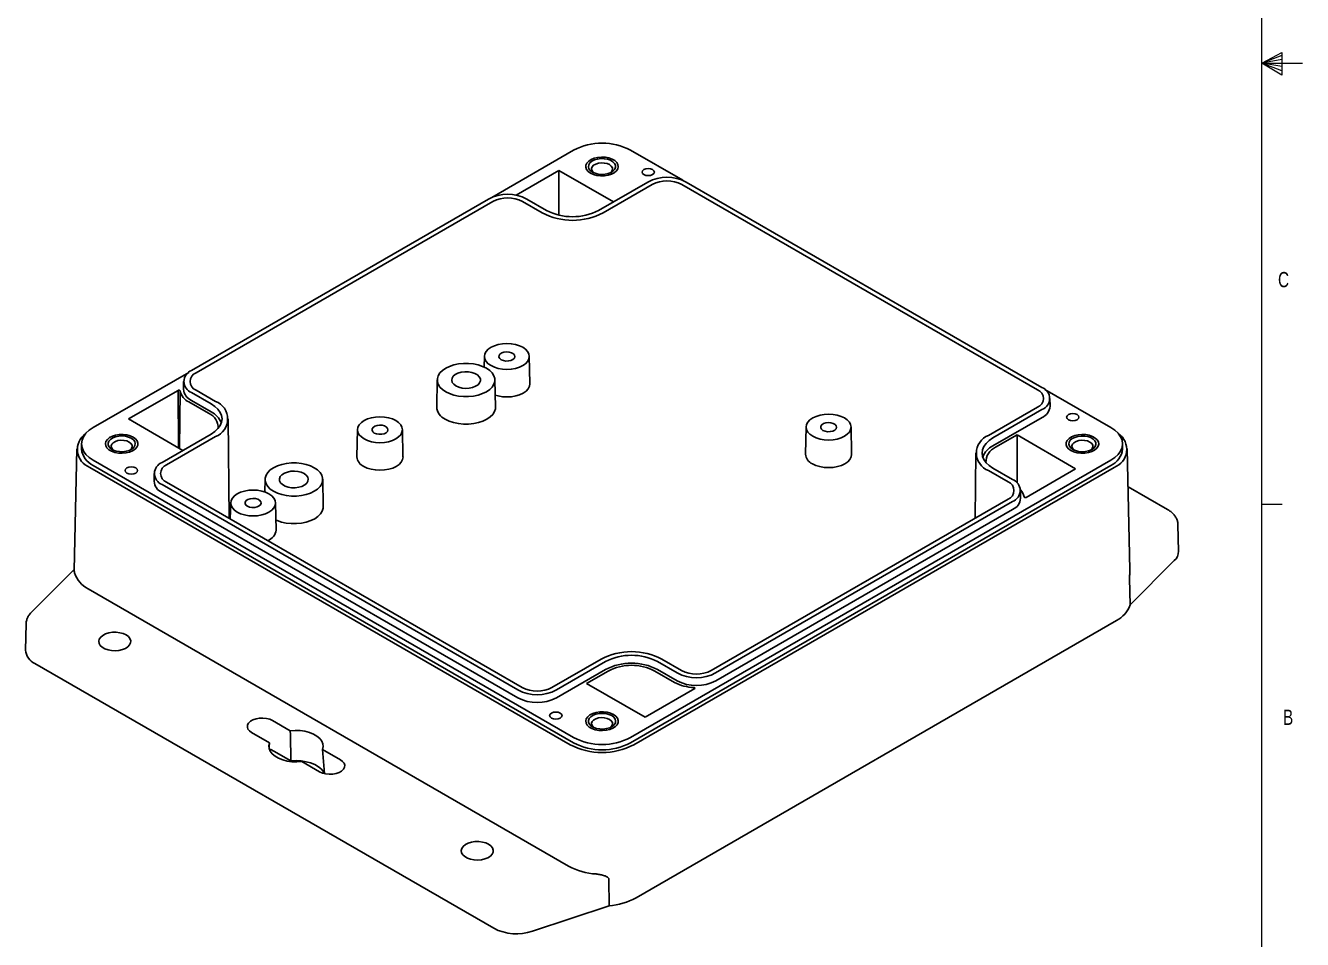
# Model space of a CAD drawing. Header units: inches. Extents: x 0.3 to 21.8, y 0.2 to 16.9.
# Drawn here: x 13.93 to 21.77, y 3.15 to 8.77 of the extents above; entities that cross this region are included whole.
import ezdxf

# ---------------------------------------------------------------- set-up
doc = ezdxf.new("R2010")
doc.units = ezdxf.units.IN
doc.header["$MEASUREMENT"] = 0
doc.styles.add('SLDTEXTSTYLE1', font='TXT', dxfattribs={"width": 0.75})

msp = doc.modelspace()

# ---------------------------------------------------------------- linework, layer by layer
at = {"color": 7, "linetype": 'Continuous', "lineweight": 0}
for p, q in [((21.5228799, 0.4106007), (21.5228799, 16.6606007)), ((21.5228799, 8.5356007), (21.6468701, 8.6011412)), ((21.6468701, 8.5826752), (21.5228799, 8.5356007)), ((21.6468701, 8.5587246), (21.5228799, 8.5356007)), ((21.6468701, 8.6011412), (21.6468701, 8.4623307)), ((21.6468701, 8.5163506), (21.5228799, 8.5356007)), ((21.6468701, 8.4896366), (21.5228799, 8.5356007)), ((21.6468701, 8.4623307), (21.5228799, 8.5356007)), ((21.5228799, 8.5356007), (21.7728799, 8.5356007)), ((21.5228799, 5.8276007), (21.6478799, 5.8276007))]:
    msp.add_line(p, q, dxfattribs=at)
at = {"color": 7, "linetype": 'Continuous', "lineweight": 30}
for p, q in [((17.2958431, 8.0023708), (16.7932545, 7.7122326)), ((17.9662109, 7.8166943), (17.6445748, 8.0023708)), ((17.2057399, 7.877605), (16.9422318, 7.7254851)), ((17.5399208, 7.6846865), (17.2057399, 7.877605)), ((17.2057399, 7.6033409), (17.2057399, 7.877605)), ((17.7508068, 7.8064285), (17.4493643, 7.6324094)), ((17.7779168, 7.7907782), (17.4764743, 7.6167591)), ((20.1454338, 6.5292027), (17.9600841, 7.7907782)), ((20.1725438, 6.5448529), (17.9871941, 7.8064285)), ((16.7722713, 7.7019668), (14.9488266, 6.6493146)), ((17.1291486, 7.6324094), (17.0086585, 7.7019668)), ((16.7993813, 7.6863165), (14.9759366, 6.6336643)), ((17.1020386, 7.6167591), (16.9815485, 7.6863165)), ((16.7478083, 6.7358229), (16.7463958, 6.6697509)), ((17.0269511, 6.5686825), (17.0233779, 6.7358229)), ((14.9310437, 6.6372012), (14.344925, 6.2988421)), ((16.4578916, 6.5914641), (16.4543184, 6.4243237)), ((16.8157685, 6.4243237), (16.8121953, 6.5914641)), ((14.5610492, 6.3508576), (14.8657319, 6.5267472)), ((14.8683904, 6.1734333), (14.8657319, 6.5267472)), ((14.8738906, 6.1702581), (14.8776599, 6.5242087)), ((14.8998724, 6.5816782), (14.899357, 6.5334591)), ((14.9488266, 6.5128511), (15.0693166, 6.4432937)), ((14.9759366, 6.5285014), (15.0964267, 6.458944)), ((20.5954929, 6.2988421), (20.1903267, 6.5327396)), ((14.9327034, 6.4553225), (15.0531934, 6.3857651)), ((14.9484622, 6.4644198), (15.0689522, 6.3948624)), ((20.2220134, 6.4289975), (20.221498, 6.4772166)), ((19.8439913, 6.2500207), (20.1454338, 6.4240397)), ((19.8711013, 6.2343704), (20.1725438, 6.4083895)), ((19.8714657, 6.1859391), (20.1729082, 6.3599582)), ((14.89523, 6.1579391), (14.5610492, 6.3508576)), ((15.1804974, 5.7410527), (15.1739698, 6.3518085)), ((15.9683205, 6.2858342), (15.9647473, 6.1186938)), ((16.2474633, 6.1186938), (16.2438901, 6.2858342)), ((18.7243667, 6.3019052), (18.7207934, 6.1347648)), ((19.0035094, 6.1347648), (18.9999362, 6.3019052)), ((14.2727003, 6.1981828), (14.2727003, 6.1660356)), ((15.0693166, 6.2584371), (14.7678741, 6.084418)), ((15.0964267, 6.2427868), (14.7949841, 6.0687678)), ((19.8872245, 6.1768417), (20.019546, 6.2532293)), ((20.019546, 6.2532293), (20.3793687, 6.0455081)), ((20.019546, 5.958553), (20.019546, 6.2532293)), ((20.6677176, 6.1660356), (20.6677176, 6.1981828)), ((14.2437213, 6.1679989), (14.2277937, 5.4229666)), ((19.7664481, 6.1428851), (19.7621673, 5.7423498)), ((20.7125965, 5.4242617), (20.6966966, 6.1679989)), ((14.3244189, 6.0535384), (17.275337, 4.3500096)), ((14.344925, 6.0975236), (17.2958431, 4.3939948)), ((14.344925, 6.0653763), (17.2958431, 4.3618476)), ((17.6445748, 4.3939948), (20.5954929, 6.0975236)), ((17.6445748, 4.3618476), (20.5954929, 6.0653763)), ((17.6650809, 4.3500096), (20.615999, 6.0535384)), ((19.9915913, 5.9799564), (19.8711013, 6.0495138)), ((20.3793687, 6.0455081), (20.074686, 5.8696185)), ((14.7189199, 6.0167817), (14.7184045, 5.9685626)), ((14.7949841, 5.9636049), (16.9803338, 4.7020293)), ((15.4000153, 5.9807651), (15.3983482, 5.9027835)), ((15.7578922, 5.8136248), (15.754319, 5.9807651)), ((19.9644813, 5.9643061), (19.8439913, 6.0338635)), ((14.7675097, 5.8995233), (16.9528594, 4.6379478)), ((14.7678741, 5.9479546), (16.9532238, 4.686379)), ((20.0410609, 5.8641009), (20.0405455, 5.91232)), ((20.9434762, 5.7952768), (20.7016807, 5.9348624)), ((15.1888327, 5.8358454), (15.1867293, 5.7374552)), ((15.4679755, 5.6687051), (15.4644023, 5.8358454)), ((18.1410366, 4.806491), (19.9644813, 5.8591432)), ((18.1681466, 4.7908407), (19.9915913, 5.8434929)), ((18.1685111, 4.7424094), (19.9919557, 5.7950616)), ((21.0117066, 5.5389673), (21.0082589, 5.7002402)), ((14.22787, 5.4265363), (13.9643083, 5.1630031)), ((20.7134968, 5.2089229), (20.9853487, 5.4807453)), ((20.7101804, 5.3708853), (20.7134968, 5.2089229)), ((14.3132426, 5.3076991), (17.2641606, 3.6041703)), ((17.6791728, 3.4096035), (20.6300909, 5.1131323)), ((13.9321591, 5.0926394), (13.9287113, 4.9313665)), ((17.1625011, 4.7020293), (17.4639436, 4.8760484)), ((17.8383794, 4.8760484), (17.9588694, 4.806491)), ((16.80476, 3.222577), (13.9863524, 4.849609)), ((17.1896111, 4.686379), (17.4910536, 4.8603981)), ((17.1899755, 4.6379478), (17.491418, 4.8119668)), ((17.5071769, 4.8028695), (17.3748553, 4.7264819)), ((17.9156361, 4.7333121), (17.7951461, 4.8028695)), ((17.8109049, 4.8119668), (17.9313949, 4.7424094)), ((17.8112693, 4.8603981), (17.9317594, 4.7908407)), ((17.3748553, 4.7264819), (17.734678, 4.5187606)), ((17.734678, 4.5187606), (18.0393608, 4.6946503)), ((18.0349555, 4.6921072), (18.0349634, 4.7015361)), ((15.5549653, 4.4358729), (15.4456661, 4.4989699)), ((15.3176074, 4.4250432), (15.4269066, 4.3619462)), ((15.4269066, 4.3619462), (15.4251564, 4.3364855)), ((15.8632489, 4.2579045), (15.7539498, 4.3210016)), ((15.7539498, 4.3210016), (15.7643884, 4.1728121)), ((15.45442, 4.3111397), (15.5590522, 4.2507368)), ((15.6258911, 4.2470749), (15.7351902, 4.1839778)), ((17.5120888, 3.5246663), (17.5132407, 3.3614543)), ((17.5132407, 3.3614543), (17.0423794, 3.2045176))]:
    msp.add_line(p, q, dxfattribs=at)
at = {"color": 7, "linetype": 'Continuous', "lineweight": 30, "flags": 128}
for points in [[(17.3994983, 7.8608912), (17.3850973, 7.8714053), (17.3752847, 7.8835533), (17.3705895, 7.8966802), (17.3712648, 7.9100783), (17.3772742, 7.9230254), (17.3882937, 7.9348234), (17.4037294, 7.9448364), (17.4227489, 7.9525245), (17.444327, 7.9574733), (17.4673005, 7.9594159), (17.4904307, 7.9582477), (17.5124708, 7.9540316), (17.5322325, 7.9469949), (17.5486505, 7.937517), (17.5608397, 7.9261088), (17.568143, 7.9133854), (17.5701666, 7.9000326), (17.5668015, 7.8867703), (17.5582291, 7.8743135), (17.5449115, 7.8633337), (17.5275666, 7.8544229), (17.5071296, 7.8480615), (17.4847021, 7.8445923), (17.4614934, 7.8442025), (17.4387545, 7.846913), (17.4177113, 7.8525777), (17.3994983, 7.8608912)], [(17.3994983, 7.8608912), (17.3850973, 7.8714053), (17.3752847, 7.8835533), (17.3705895, 7.8966802), (17.3712648, 7.9100783), (17.3772742, 7.9230254), (17.3882937, 7.9348234), (17.4037294, 7.9448364), (17.4227489, 7.9525245), (17.444327, 7.9574733), (17.4673005, 7.9594159), (17.4904307, 7.9582477), (17.5124708, 7.9540316), (17.5322325, 7.9469949), (17.5486505, 7.937517), (17.5608397, 7.9261088), (17.568143, 7.9133854), (17.5701666, 7.9000326), (17.5668015, 7.8867703), (17.5582291, 7.8743135), (17.5449115, 7.8633337), (17.5275666, 7.8544229), (17.5071296, 7.8480615), (17.4847021, 7.8445923), (17.4614934, 7.8442025), (17.4387545, 7.846913), (17.4177113, 7.8525777), (17.3994983, 7.8608912)], [(17.4110514, 7.8675606), (17.3981981, 7.8771266), (17.3898694, 7.8882372), (17.3865888, 7.9001945), (17.3885624, 7.9122472), (17.3956661, 7.9236378), (17.4074536, 7.9336508), (17.4231843, 7.9416568), (17.4418697, 7.947153), (17.4623357, 7.9497939), (17.4832965, 7.9494137), (17.5034349, 7.9460361), (17.5214856, 7.9398735), (17.5363144, 7.931313), (17.5469896, 7.9208925), (17.5528404, 7.9092668), (17.5534991, 7.8971665), (17.5489244, 7.8853517), (17.5394037, 7.8745648), (17.5255352, 7.8654837), (17.5081904, 7.8586789), (17.4884591, 7.854578), (17.4675811, 7.8534387), (17.4468682, 7.8553326), (17.4276218, 7.8601406), (17.4110514, 7.8675606)], [(17.4184936, 7.8637475), (17.4131944, 7.8684693), (17.4067329, 7.8784702), (17.4054138, 7.8891169), (17.4093441, 7.8995469), (17.4182053, 7.9089151), (17.4312795, 7.9164627), (17.4475075, 7.9215781), (17.4655747, 7.923847), (17.4840173, 7.9230856), (17.5013413, 7.9193554), (17.5161431, 7.9129588), (17.5272235, 7.9044139), (17.533685, 7.894413), (17.5350041, 7.8837663), (17.5310738, 7.8733364), (17.5222126, 7.8639681), (17.5219243, 7.8637475)], [(17.7808677, 7.8828702), (17.7685396, 7.8876256), (17.7539976, 7.8892954), (17.7394556, 7.8876256), (17.7271275, 7.8828702), (17.7188902, 7.8757534), (17.7159976, 7.8673585), (17.7188902, 7.8589636), (17.7271275, 7.8518467), (17.7394556, 7.8470914), (17.7539976, 7.8454216), (17.7685396, 7.8470914), (17.7808677, 7.8518467), (17.789105, 7.8589636), (17.7919976, 7.8673585), (17.789105, 7.8757534), (17.7808677, 7.8828702)], [(16.7881571, 6.6785926), (16.8090382, 6.6686999), (16.8328611, 6.6613489), (16.8587106, 6.6568222), (16.8855931, 6.6552937), (16.9124756, 6.6568222), (16.9383251, 6.6613489), (16.9621481, 6.6686999), (16.9830291, 6.6785926), (17.0001657, 6.690647), (17.0128993, 6.7043997), (17.0207407, 6.7193223), (17.0233884, 6.7348412), (17.0207407, 6.7503602), (17.0128993, 6.7652827), (17.0001657, 6.7790354), (16.9830291, 6.7910898), (16.9621481, 6.8009826), (16.9383251, 6.8083335), (16.9124756, 6.8128602), (16.8855931, 6.8143887), (16.8587106, 6.8128602), (16.8328611, 6.8083335), (16.8090382, 6.8009826), (16.7881571, 6.7910898), (16.7710205, 6.7790354), (16.7582869, 6.7652827), (16.7504455, 6.7503602), (16.7477978, 6.7348412), (16.7504455, 6.7193223), (16.7582869, 6.7043997), (16.7710205, 6.690647), (16.7881571, 6.6785926)], [(16.8507945, 6.7147524), (16.8639791, 6.7093181), (16.8795059, 6.7066496), (16.8956923, 6.707036), (16.9107843, 6.7104356), (16.9231465, 6.71648), (16.9314391, 6.724514), (16.9347637, 6.7336672), (16.9327598, 6.7429476), (16.9256447, 6.7513495), (16.9141894, 6.7579625), (16.8996352, 6.76207), (16.8835594, 6.7632268), (16.8677039, 6.7613076), (16.853787, 6.7565203), (16.8433168, 6.7493838), (16.8374279, 6.7406713), (16.8367584, 6.7313271), (16.841381, 6.7223637), (16.8507945, 6.7147524)], [(16.5097686, 6.5178824), (16.4899181, 6.5315392), (16.4744771, 6.5469785), (16.4639149, 6.5637312), (16.4585523, 6.5812881), (16.4585523, 6.5991159), (16.4639149, 6.6166728), (16.4744771, 6.6334254), (16.4899181, 6.6488647), (16.5097686, 6.6625216), (16.5334256, 6.6739811), (16.5601702, 6.682895), (16.5891897, 6.6889924), (16.6196025, 6.6920882), (16.6504844, 6.6920882), (16.6808972, 6.6889924), (16.7099168, 6.682895), (16.7366613, 6.6739811), (16.7603183, 6.6625216), (16.7801688, 6.6488647), (16.7956098, 6.6334254), (16.8061721, 6.6166728), (16.8115347, 6.5991159), (16.8115347, 6.5812881), (16.8061721, 6.5637312), (16.7956098, 6.5469785), (16.7801688, 6.5315392), (16.7603183, 6.5178824), (16.7366613, 6.5064229), (16.7099168, 6.497509), (16.6808972, 6.4914115), (16.6504844, 6.4883158), (16.6196025, 6.4883158), (16.5891897, 6.4914115), (16.5601702, 6.497509), (16.5334256, 6.5064229), (16.5097686, 6.5178824)], [(16.5724061, 6.5540422), (16.5587966, 6.5641708), (16.5499781, 6.575935), (16.5465045, 6.5885957), (16.5485941, 6.6013573), (16.5561157, 6.613418), (16.5685966, 6.6240199), (16.5852526, 6.632497), (16.6050372, 6.6383164), (16.6267071, 6.6411127), (16.6489008, 6.6407101), (16.6702239, 6.6371338), (16.6893364, 6.6306087), (16.7050375, 6.6215446), (16.7163406, 6.6105112), (16.7225355, 6.5982017), (16.723233, 6.5853895), (16.7183892, 6.5728797), (16.7083085, 6.5614583), (16.6936242, 6.551843), (16.6752592, 6.544638), (16.6543672, 6.5402958), (16.632261, 6.5390895), (16.6103297, 6.5410948), (16.5899512, 6.5461856), (16.5724061, 6.5540422)], [(14.8657319, 6.5267472), (14.8673211, 6.5274347), (14.8691807, 6.5278368), (14.8711612, 6.5279213), (14.873103, 6.5276813), (14.87485, 6.5271362), (14.8762615, 6.5263299), (14.8772239, 6.5253271), (14.8776599, 6.5242087)], [(16.8142098, 6.4972331), (16.8314936, 6.4922772), (16.8580134, 6.4876331), (16.8855931, 6.4860649), (16.9131728, 6.4876331), (16.9396926, 6.4922772), (16.9641334, 6.4998188), (16.9855559, 6.5099681), (17.0031369, 6.522335), (17.0162008, 6.5364444), (17.0242455, 6.551754), (17.0269619, 6.5676754), (17.0269511, 6.5686825)], [(15.0693166, 6.4432937), (15.0923918, 6.4276968), (15.1109565, 6.410208), (15.1245534, 6.3912581), (15.1328478, 6.3713135), (15.1356355, 6.3508654), (15.1328478, 6.3304173), (15.1245534, 6.3104728), (15.1109565, 6.2915228), (15.0923918, 6.274034), (15.0693166, 6.2584371)], [(16.0086693, 6.2286039), (16.0295504, 6.2187111), (16.0533734, 6.2113602), (16.0792228, 6.2068335), (16.1061053, 6.205305), (16.1329878, 6.2068335), (16.1588373, 6.2113602), (16.1826603, 6.2187111), (16.2035413, 6.2286039), (16.2206779, 6.2406583), (16.2334116, 6.254411), (16.2412529, 6.2693335), (16.2439006, 6.2848525), (16.2412529, 6.3003714), (16.2334116, 6.315294), (16.2206779, 6.3290467), (16.2035413, 6.3411011), (16.1826603, 6.3509938), (16.1588373, 6.3583448), (16.1329878, 6.3628715), (16.1061053, 6.3644), (16.0792228, 6.3628715), (16.0533734, 6.3583448), (16.0295504, 6.3509938), (16.0086693, 6.3411011), (15.9915327, 6.3290467), (15.9787991, 6.315294), (15.9709577, 6.3003714), (15.96831, 6.2848525), (15.9709577, 6.2693335), (15.9787991, 6.254411), (15.9915327, 6.2406583), (16.0086693, 6.2286039)], [(16.5072418, 6.3492578), (16.5313759, 6.3375672), (16.5586599, 6.3284735), (16.5882648, 6.3222531), (16.619291, 6.3190949), (16.6507959, 6.3190949), (16.6818221, 6.3222531), (16.711427, 6.3284735), (16.738711, 6.3375672), (16.7628451, 6.3492578), (16.783096, 6.3631901), (16.7988485, 6.3789409), (16.8096238, 6.3960314), (16.8150945, 6.4139425), (16.8157685, 6.4243237)], [(18.7647155, 6.2446749), (18.7855965, 6.2347822), (18.8094195, 6.2274312), (18.8352689, 6.2229045), (18.8621514, 6.221376), (18.889034, 6.2229045), (18.9148834, 6.2274312), (18.9387064, 6.2347822), (18.9595874, 6.2446749), (18.976724, 6.2567293), (18.9894577, 6.270482), (18.997299, 6.2854046), (18.9999467, 6.3009235), (18.997299, 6.3164425), (18.9894577, 6.331365), (18.976724, 6.3451177), (18.9595874, 6.3571721), (18.9387064, 6.3670649), (18.9148834, 6.3744158), (18.889034, 6.3789425), (18.8621514, 6.380471), (18.8352689, 6.3789425), (18.8094195, 6.3744158), (18.7855965, 6.3670649), (18.7647155, 6.3571721), (18.7475789, 6.3451177), (18.7348452, 6.331365), (18.7270039, 6.3164425), (18.7243562, 6.3009235), (18.7270039, 6.2854046), (18.7348452, 6.270482), (18.7475789, 6.2567293), (18.7647155, 6.2446749)], [(20.3884893, 6.3775223), (20.3967267, 6.3704054), (20.3996193, 6.3620105), (20.3967267, 6.3536156), (20.3884893, 6.3464988), (20.3761612, 6.3417435), (20.3616193, 6.3400736), (20.3470773, 6.3417435), (20.3347492, 6.3464988), (20.3265119, 6.3536156), (20.3236193, 6.3620105), (20.3265119, 6.3704054), (20.3347492, 6.3775223), (20.3470773, 6.3822776), (20.3616193, 6.3839475), (20.3761612, 6.3822776), (20.3884893, 6.3775223)], [(14.344925, 6.2988421), (14.3197949, 6.2818562), (14.2995771, 6.2628101), (14.2847693, 6.2421726), (14.2757363, 6.2204519), (14.2727003, 6.1981828), (14.2757363, 6.1759138), (14.2847693, 6.1541931), (14.2995771, 6.1335556), (14.3197949, 6.1145094), (14.344925, 6.0975236)], [(16.0713068, 6.2647637), (16.0844913, 6.2593294), (16.1000181, 6.2566608), (16.1162045, 6.2570473), (16.1312965, 6.2604469), (16.1436587, 6.2664912), (16.1519513, 6.2745253), (16.1552759, 6.2836785), (16.153272, 6.2929588), (16.1461569, 6.3013608), (16.1347016, 6.3079738), (16.1201475, 6.3120812), (16.1040716, 6.313238), (16.0882161, 6.3113188), (16.0742993, 6.3065316), (16.063829, 6.2993951), (16.0579401, 6.2906826), (16.0572706, 6.2813384), (16.0618932, 6.272375), (16.0713068, 6.2647637)], [(18.8273529, 6.2808347), (18.8405374, 6.2754004), (18.8560642, 6.2727319), (18.8722506, 6.2731183), (18.8873426, 6.2765179), (18.8997048, 6.2825623), (18.9079975, 6.2905963), (18.911322, 6.2997495), (18.9093181, 6.3090299), (18.902203, 6.3174318), (18.8907477, 6.3240448), (18.8761936, 6.3281523), (18.8601177, 6.3293091), (18.8442623, 6.3273899), (18.8303454, 6.3226026), (18.8198752, 6.3154661), (18.8139862, 6.3067536), (18.8133168, 6.2974094), (18.8179393, 6.288446), (18.8273529, 6.2808347)], [(20.5954929, 6.0975236), (20.620623, 6.1145094), (20.6408408, 6.1335556), (20.6556486, 6.1541931), (20.6646816, 6.1759138), (20.6677176, 6.1981828), (20.6646816, 6.2204519), (20.6556486, 6.2421726), (20.6408408, 6.2628101), (20.620623, 6.2818562), (20.5954929, 6.2988421)], [(14.5900016, 6.2390032), (14.5717885, 6.2473168), (14.5507454, 6.2529815), (14.5280065, 6.2556919), (14.5047977, 6.2553021), (14.4823703, 6.2518329), (14.4619332, 6.2454715), (14.4445884, 6.2365607), (14.4312708, 6.2255809), (14.4226983, 6.2131241), (14.4193332, 6.1998619), (14.4213568, 6.1865091), (14.4286601, 6.1737856), (14.4408493, 6.1623774), (14.4572673, 6.1528995), (14.4770291, 6.1458628), (14.4990691, 6.1416467), (14.5221994, 6.1404785), (14.5451728, 6.1424211), (14.5667509, 6.1473699), (14.5857705, 6.155058), (14.6012061, 6.165071), (14.6122256, 6.176869), (14.6182351, 6.1898161), (14.6189104, 6.2032142), (14.6142152, 6.2163411), (14.6044026, 6.2284891), (14.5900016, 6.2390032)], [(14.5900016, 6.2390032), (14.5717885, 6.2473168), (14.5507454, 6.2529815), (14.5280065, 6.2556919), (14.5047977, 6.2553021), (14.4823703, 6.2518329), (14.4619332, 6.2454715), (14.4445884, 6.2365607), (14.4312708, 6.2255809), (14.4226983, 6.2131241), (14.4193332, 6.1998619), (14.4213568, 6.1865091), (14.4286601, 6.1737856), (14.4408493, 6.1623774), (14.4572673, 6.1528995), (14.4770291, 6.1458628), (14.4990691, 6.1416467), (14.5221994, 6.1404785), (14.5451728, 6.1424211), (14.5667509, 6.1473699), (14.5857705, 6.155058), (14.6012061, 6.165071), (14.6122256, 6.176869), (14.6182351, 6.1898161), (14.6189104, 6.2032142), (14.6142152, 6.2163411), (14.6044026, 6.2284891), (14.5900016, 6.2390032)], [(14.5784484, 6.2323338), (14.561878, 6.2397538), (14.5426317, 6.2445619), (14.5219188, 6.2464557), (14.5010407, 6.2453164), (14.4813094, 6.2412155), (14.4639646, 6.2344107), (14.4500962, 6.2253296), (14.4405755, 6.2145428), (14.4360008, 6.202728), (14.4366595, 6.1906276), (14.4425102, 6.1790019), (14.4531854, 6.1685814), (14.4680142, 6.160021), (14.4860649, 6.1538583), (14.5062034, 6.1504807), (14.5271641, 6.1501005), (14.5476302, 6.1527414), (14.5663156, 6.1582376), (14.5820462, 6.1662437), (14.5938338, 6.1762566), (14.6009375, 6.1876472), (14.602911, 6.1996999), (14.5996304, 6.2116572), (14.5913018, 6.2227679), (14.5784484, 6.2323338)], [(14.565225, 6.2094301), (14.5504232, 6.2158267), (14.5330993, 6.2195568), (14.5146567, 6.2203183), (14.4965895, 6.2180494), (14.4803614, 6.212934), (14.4672872, 6.2053864), (14.458426, 6.1960181), (14.4544958, 6.1855882), (14.4558148, 6.1749415), (14.4622763, 6.1649406), (14.4675756, 6.1602187)], [(14.5710062, 6.1602187), (14.5712946, 6.1604394), (14.5801557, 6.1698076), (14.584086, 6.1802376), (14.582767, 6.1908843), (14.5763055, 6.2008852), (14.565225, 6.2094301)], [(19.8711013, 6.0495138), (19.8480261, 6.0651107), (19.8294615, 6.0825995), (19.8158645, 6.1015494), (19.8075701, 6.121494), (19.8047824, 6.1419421), (19.8075701, 6.1623902), (19.8158645, 6.1823347), (19.8294615, 6.2012847), (19.8480261, 6.2187735), (19.8711013, 6.2343704)], [(20.3504163, 6.1573624), (20.3686294, 6.1490489), (20.3896725, 6.1433842), (20.4124114, 6.1406737), (20.4356202, 6.1410636), (20.4580476, 6.1445328), (20.4784847, 6.1508942), (20.4958295, 6.159805), (20.5091472, 6.1707847), (20.5177196, 6.1832415), (20.5210847, 6.1965038), (20.5190611, 6.2098566), (20.5117578, 6.2225801), (20.4995686, 6.2339883), (20.4831506, 6.2434662), (20.4633888, 6.2505029), (20.4413488, 6.254719), (20.4182185, 6.2558872), (20.3952451, 6.2539446), (20.373667, 6.2489958), (20.3546474, 6.2413077), (20.3392118, 6.2312947), (20.3281923, 6.2194967), (20.3221829, 6.2065496), (20.3215075, 6.1931514), (20.3262028, 6.1800246), (20.3360154, 6.1678766), (20.3504163, 6.1573624)], [(20.3504163, 6.1573624), (20.3686294, 6.1490489), (20.3896725, 6.1433842), (20.4124114, 6.1406737), (20.4356202, 6.1410636), (20.4580476, 6.1445328), (20.4784847, 6.1508942), (20.4958295, 6.159805), (20.5091472, 6.1707847), (20.5177196, 6.1832415), (20.5210847, 6.1965038), (20.5190611, 6.2098566), (20.5117578, 6.2225801), (20.4995686, 6.2339883), (20.4831506, 6.2434662), (20.4633888, 6.2505029), (20.4413488, 6.254719), (20.4182185, 6.2558872), (20.3952451, 6.2539446), (20.373667, 6.2489958), (20.3546474, 6.2413077), (20.3392118, 6.2312947), (20.3281923, 6.2194967), (20.3221829, 6.2065496), (20.3215075, 6.1931514), (20.3262028, 6.1800246), (20.3360154, 6.1678766), (20.3504163, 6.1573624)], [(20.3619695, 6.1640319), (20.3785399, 6.1566118), (20.3977862, 6.1518038), (20.4184991, 6.14991), (20.4393772, 6.1510493), (20.4591085, 6.1551502), (20.4764533, 6.1619549), (20.4903218, 6.1710361), (20.4998424, 6.1818229), (20.5044171, 6.1936377), (20.5037584, 6.2057381), (20.4979077, 6.2173638), (20.4872325, 6.2277842), (20.4724037, 6.2363447), (20.454353, 6.2425074), (20.4342145, 6.2458849), (20.4132538, 6.2462652), (20.3927877, 6.2436243), (20.3741023, 6.2381281), (20.3583717, 6.230122), (20.3465841, 6.2201091), (20.3394804, 6.2087184), (20.3375069, 6.1966658), (20.3407875, 6.1847085), (20.3491161, 6.1735978), (20.3619695, 6.1640319)], [(20.4728423, 6.1602187), (20.4731307, 6.1604394), (20.4819919, 6.1698076), (20.4859221, 6.1802376), (20.4846031, 6.1908843), (20.4781416, 6.2008852), (20.4670611, 6.2094301), (20.4522593, 6.2158267), (20.4349354, 6.2195568), (20.4164928, 6.2203183), (20.3984256, 6.2180494), (20.3821976, 6.212934), (20.3691234, 6.2053864), (20.3602622, 6.1960181), (20.3563319, 6.1855882), (20.3576509, 6.1749415), (20.3641124, 6.1649406), (20.3694117, 6.1602187)], [(16.0061425, 6.0599794), (16.027565, 6.04983), (16.0520058, 6.0422884), (16.0785256, 6.0376443), (16.1061053, 6.0360762), (16.133685, 6.0376443), (16.1602048, 6.0422884), (16.1846456, 6.04983), (16.2060681, 6.0599794), (16.2236491, 6.0723463), (16.236713, 6.0864557), (16.2447577, 6.1017652), (16.2474741, 6.1176867), (16.2474633, 6.1186938)], [(18.7621886, 6.0760504), (18.7836112, 6.0659011), (18.808052, 6.0583595), (18.8345718, 6.0537154), (18.8621514, 6.0521472), (18.8897311, 6.0537154), (18.9162509, 6.0583595), (18.9406917, 6.0659011), (18.9621142, 6.0760504), (18.9796953, 6.0884173), (18.9927591, 6.1025267), (19.0008038, 6.1178363), (19.0035202, 6.1337577), (19.0035094, 6.1347648)], [(14.5519286, 6.0188434), (14.5436912, 6.0259602), (14.5407986, 6.0343551), (14.5436912, 6.04275), (14.5519286, 6.0498669), (14.5642567, 6.0546222), (14.5787986, 6.0562921), (14.5933406, 6.0546222), (14.6056687, 6.0498669), (14.6139061, 6.04275), (14.6167986, 6.0343551), (14.6139061, 6.0259602), (14.6056687, 6.0188434), (14.5933406, 6.0140881), (14.5787986, 6.0124182), (14.5642567, 6.0140881), (14.5519286, 6.0188434)], [(15.4518924, 5.9071834), (15.4755493, 5.8957239), (15.5022939, 5.88681), (15.5313134, 5.8807126), (15.5617262, 5.8776168), (15.5926082, 5.8776168), (15.6230209, 5.8807126), (15.6520405, 5.88681), (15.6787851, 5.8957239), (15.702442, 5.9071834), (15.7222925, 5.9208402), (15.7377335, 5.9362796), (15.7482958, 5.9530322), (15.7536584, 5.9705891), (15.7536584, 5.9884169), (15.7482958, 6.0059738), (15.7377335, 6.0227264), (15.7222925, 6.0381657), (15.702442, 6.0518226), (15.6787851, 6.0632821), (15.6520405, 6.072196), (15.6230209, 6.0782934), (15.5926082, 6.0813892), (15.5617262, 6.0813892), (15.5313134, 6.0782934), (15.5022939, 6.072196), (15.4755493, 6.0632821), (15.4518924, 6.0518226), (15.4320418, 6.0381657), (15.4166008, 6.0227264), (15.4060386, 6.0059738), (15.400676, 5.9884169), (15.400676, 5.9705891), (15.4060386, 5.9530322), (15.4166008, 5.9362796), (15.4320418, 5.9208402), (15.4518924, 5.9071834)], [(15.6398046, 6.0156628), (15.6222594, 6.0235194), (15.601881, 6.0286102), (15.5799496, 6.0306155), (15.5578435, 6.0294091), (15.5369515, 6.025067), (15.5185864, 6.0178619), (15.5039022, 6.0082466), (15.4938214, 5.9968253), (15.4889776, 5.9843155), (15.4896751, 5.9715033), (15.49587, 5.9591938), (15.5071731, 5.9481603), (15.5228742, 5.9390963), (15.5419868, 5.9325711), (15.5633098, 5.9289949), (15.5855035, 5.9285923), (15.6071735, 5.9313885), (15.626958, 5.937208), (15.643614, 5.945685), (15.6560949, 5.956287), (15.6636165, 5.9683477), (15.6657061, 5.9811093), (15.6622326, 5.99377), (15.653414, 6.0055342), (15.6398046, 6.0156628)], [(15.2291816, 5.7786152), (15.2500626, 5.7687224), (15.2738856, 5.7613714), (15.299735, 5.7568447), (15.3266175, 5.7553162), (15.3535001, 5.7568447), (15.3793495, 5.7613714), (15.4031725, 5.7687224), (15.4240535, 5.7786152), (15.4411901, 5.7906695), (15.4539238, 5.8044222), (15.4617651, 5.8193448), (15.4644128, 5.8348638), (15.4617651, 5.8503827), (15.4539238, 5.8653053), (15.4411901, 5.879058), (15.4240535, 5.8911124), (15.4031725, 5.9010051), (15.3793495, 5.9083561), (15.3535001, 5.9128828), (15.3266175, 5.9144113), (15.299735, 5.9128828), (15.2738856, 5.9083561), (15.2500626, 5.9010051), (15.2291816, 5.8911124), (15.2120449, 5.879058), (15.1993113, 5.8653053), (15.19147, 5.8503827), (15.1888223, 5.8348638), (15.19147, 5.8193448), (15.1993113, 5.8044222), (15.2120449, 5.7906695), (15.2291816, 5.7786152)], [(15.291819, 5.814775), (15.3050035, 5.8093406), (15.3205303, 5.8066721), (15.3367167, 5.8070586), (15.3518087, 5.8104582), (15.3641709, 5.8165025), (15.3724635, 5.8245366), (15.3757881, 5.8336897), (15.3737842, 5.8429701), (15.3666691, 5.8513721), (15.3552138, 5.8579851), (15.3406597, 5.8620925), (15.3245838, 5.8632493), (15.3087284, 5.8613301), (15.2948115, 5.8565429), (15.2843413, 5.8494063), (15.2784523, 5.8406939), (15.2777829, 5.8313497), (15.2824054, 5.8223863), (15.291819, 5.814775)], [(15.4666701, 5.729769), (15.4734996, 5.7268682), (15.5007836, 5.7177745), (15.5303885, 5.7115541), (15.5614148, 5.7083959), (15.5929196, 5.7083959), (15.6239458, 5.7115541), (15.6535507, 5.7177745), (15.6808347, 5.7268682), (15.7049688, 5.7385588), (15.7252198, 5.7524912), (15.7409722, 5.7682419), (15.7517475, 5.7853324), (15.7572182, 5.8032435), (15.7578922, 5.8136248)], [(20.074686, 5.8696185), (20.0730968, 5.868931), (20.0712372, 5.8685289), (20.0692567, 5.8684444), (20.0673149, 5.8686843), (20.0655679, 5.8692294), (20.0641564, 5.8700358), (20.063194, 5.8710386), (20.0627581, 5.872157)], [(14.5464713, 5.0244925), (14.5285451, 5.0326751), (14.5078333, 5.0382505), (14.4854525, 5.0409183), (14.4626092, 5.0405346), (14.440535, 5.0371201), (14.4204198, 5.0308588), (14.4033481, 5.0220884), (14.3902402, 5.0112815), (14.3818027, 4.9990209), (14.3784906, 4.9859675), (14.3804824, 4.972825), (14.3876707, 4.9603019), (14.3996679, 4.9490733), (14.4158274, 4.9397447), (14.4352779, 4.9328188), (14.4569709, 4.9286691), (14.4797368, 4.9275193), (14.5023485, 4.9294313), (14.5235868, 4.9343022), (14.5423068, 4.9418692), (14.5574994, 4.9517245), (14.5683454, 4.9633367), (14.5742602, 4.9760799), (14.5749248, 4.9892671), (14.5703036, 5.0021872), (14.5606455, 5.0141439), (14.5464713, 5.0244925)], [(18.0393608, 4.6946503), (18.0405516, 4.6955677), (18.0412482, 4.6966412), (18.0413946, 4.6977845), (18.0409789, 4.6989055), (18.0400347, 4.699914), (18.0386378, 4.7007288), (18.0369008, 4.7012844), (18.0349634, 4.7015361)], [(17.1595502, 4.5134954), (17.1718783, 4.5087401), (17.1864203, 4.5070703), (17.2009623, 4.5087401), (17.2132904, 4.5134954), (17.2215277, 4.5206123), (17.2244203, 4.5290072), (17.2215277, 4.5374021), (17.2132904, 4.5445189), (17.2009623, 4.5492743), (17.1864203, 4.5509441), (17.1718783, 4.5492743), (17.1595502, 4.5445189), (17.1513129, 4.5374021), (17.1484203, 4.5290072), (17.1513129, 4.5206123), (17.1595502, 4.5134954)], [(17.5409196, 4.5354745), (17.5553206, 4.5249604), (17.5651332, 4.5128124), (17.5698284, 4.4996855), (17.5691531, 4.4862874), (17.5631437, 4.4733403), (17.5521242, 4.4615422), (17.5366885, 4.4515293), (17.517669, 4.4438412), (17.4960909, 4.4388924), (17.4731174, 4.4369498), (17.4499872, 4.438118), (17.4279471, 4.4423341), (17.4081854, 4.4493708), (17.3917674, 4.4588487), (17.3795782, 4.4702569), (17.3722749, 4.4829803), (17.3702513, 4.4963331), (17.3736164, 4.5095954), (17.3821888, 4.5220522), (17.3955064, 4.533032), (17.4128513, 4.5419427), (17.4332883, 4.5483042), (17.4557158, 4.5517734), (17.4789245, 4.5521632), (17.5016634, 4.5494527), (17.5227066, 4.543788), (17.5409196, 4.5354745)], [(17.5409196, 4.5354745), (17.5553206, 4.5249604), (17.5651332, 4.5128124), (17.5698284, 4.4996855), (17.5691531, 4.4862874), (17.5631437, 4.4733403), (17.5521242, 4.4615422), (17.5366885, 4.4515293), (17.517669, 4.4438412), (17.4960909, 4.4388924), (17.4731174, 4.4369498), (17.4499872, 4.438118), (17.4279471, 4.4423341), (17.4081854, 4.4493708), (17.3917674, 4.4588487), (17.3795782, 4.4702569), (17.3722749, 4.4829803), (17.3702513, 4.4963331), (17.3736164, 4.5095954), (17.3821888, 4.5220522), (17.3955064, 4.533032), (17.4128513, 4.5419427), (17.4332883, 4.5483042), (17.4557158, 4.5517734), (17.4789245, 4.5521632), (17.5016634, 4.5494527), (17.5227066, 4.543788), (17.5409196, 4.5354745)], [(15.4456661, 4.4989699), (15.4284823, 4.5067417), (15.408576, 4.5119137), (15.3871041, 4.5141853), (15.3653145, 4.5134244), (15.3444734, 4.5096753), (15.3257922, 4.5031559), (15.3103564, 4.494245), (15.2990632, 4.4834605), (15.2925688, 4.4714292), (15.2912508, 4.4588503), (15.2951857, 4.4464549), (15.3041448, 4.4349632), (15.3176074, 4.4250432)], [(17.5293665, 4.528805), (17.5422199, 4.5192391), (17.5505485, 4.5081285), (17.5538291, 4.4961711), (17.5518555, 4.4841185), (17.5447518, 4.4727279), (17.5329643, 4.4627149), (17.5172336, 4.4547088), (17.4985482, 4.4492127), (17.4780822, 4.4465717), (17.4571214, 4.446952), (17.436983, 4.4503296), (17.4189323, 4.4564922), (17.4041035, 4.4650527), (17.3934283, 4.4754732), (17.3875775, 4.4870988), (17.3869188, 4.4991992), (17.3914935, 4.511014), (17.4010142, 4.5218009), (17.4148827, 4.530882), (17.4322275, 4.5376868), (17.4519588, 4.5417877), (17.4728368, 4.542927), (17.4935497, 4.5410331), (17.5127961, 4.5362251), (17.5293665, 4.528805)], [(17.4184936, 4.45669), (17.4131944, 4.4614118), (17.4067329, 4.4714127), (17.4054138, 4.4820594), (17.4093441, 4.4924894), (17.4182053, 4.5018576), (17.4312795, 4.5094052), (17.4475075, 4.5145207), (17.4655747, 4.5167896), (17.4840173, 4.5160281), (17.5013413, 4.512298), (17.5161431, 4.5059013)], [(17.5161431, 4.5059013), (17.5272235, 4.4973565), (17.533685, 4.4873556), (17.5350041, 4.4767089), (17.5310738, 4.4662789), (17.5222126, 4.4569107), (17.5219243, 4.45669)], [(15.7539498, 4.3210016), (15.7576657, 4.3383898), (15.7558797, 4.3558796), (15.7486507, 4.3728953), (15.7362163, 4.3888774), (15.7189857, 4.4033), (15.6975257, 4.4156885), (15.6725424, 4.4256356), (15.6448577, 4.4328138), (15.6153822, 4.436987), (15.5850859, 4.438018), (15.5549653, 4.4358729)], [(15.4269066, 4.3619462), (15.4231906, 4.3445579), (15.4249766, 4.3270682), (15.4322057, 4.3100524), (15.44464, 4.2940703), (15.4618706, 4.2796477), (15.4833306, 4.2672592), (15.5083139, 4.2573122), (15.5359987, 4.250134), (15.5654741, 4.2459607), (15.5957704, 4.2449297), (15.6258911, 4.2470749)], [(15.4263115, 4.3226551), (15.4348869, 4.3199741), (15.45442, 4.3111397)], [(15.5590522, 4.2507368), (15.5902862, 4.2523303), (15.6215244, 4.2507653), (15.6518159, 4.2460896), (15.6802385, 4.2384454), (15.7059267, 4.2280656), (15.7280985, 4.2152661), (15.7460789, 4.2004366), (15.7593204, 4.1840286), (15.7653042, 4.1724721)], [(15.7351902, 4.1839778), (15.752374, 4.176206), (15.7722803, 4.171034), (15.7937522, 4.1687625), (15.8155418, 4.1695233), (15.8363829, 4.1732724), (15.8550642, 4.1797919), (15.8704999, 4.1887028), (15.8817931, 4.1994872), (15.8882875, 4.2115185), (15.8896055, 4.2240974), (15.8856706, 4.2364929), (15.8767115, 4.2479845), (15.8632489, 4.2579045)], [(16.7735793, 3.7388104), (16.7556531, 3.746993), (16.7349413, 3.7525685), (16.7125605, 3.7552363), (16.6897172, 3.7548526), (16.667643, 3.751438), (16.6475278, 3.7451768), (16.6304561, 3.7364063), (16.6173482, 3.7255995), (16.6089107, 3.7133388), (16.6055986, 3.7002854), (16.6075904, 3.6871429), (16.6147786, 3.6746198), (16.6267759, 3.6633913), (16.6429353, 3.6540626), (16.6623859, 3.6471367), (16.6840788, 3.642987), (16.7068448, 3.6418372), (16.7294565, 3.6437493), (16.7506948, 3.6486201), (16.7694148, 3.6561871), (16.7846073, 3.6660424), (16.7954534, 3.6776547), (16.8013681, 3.6903979), (16.8020328, 3.703585), (16.7974115, 3.7165052), (16.7877535, 3.7284618), (16.7735793, 3.7388104)]]:
    msp.add_lwpolyline(points, dxfattribs=at)
at = {"color": 7, "linetype": 'Continuous', "lineweight": 30}
for centre, radius, start, end in [((17.470209, 7.6689667), 0.3762469, 62.39104022, 117.60895978), ((17.8690005, 7.5783156), 0.2569148, 62.60967224, 117.39032776), ((17.8690005, 7.6149874), 0.1979864, 62.60967224, 117.39032776), ((16.8904649, 7.4738539), 0.2569148, 62.60967224, 117.39032776), ((16.8904649, 7.5105258), 0.1979864, 62.60967224, 117.39032776), ((17.2892564, 7.9762699), 0.4053376, 242.49142557, 297.50857443), ((17.2892564, 7.9385509), 0.345481, 242.39104022, 297.60895978), ((14.9747228, 6.5810829), 0.0729807, 110.7834208, 249.2165792), ((14.995893, 6.5810829), 0.0562412, 110.7834208, 249.2165792), ((14.9761308, 6.5464575), 0.1009531, 192.73180746, 244.52140774), ((14.9815236, 6.5399183), 0.0824201, 184.49478666, 246.35095538), ((20.1254774, 6.4766212), 0.0562412, 290.7834208, 69.2165792), ((20.1466476, 6.4766212), 0.0729807, 290.7834208, 69.2165792), ((15.0543575, 6.3508654), 0.1159775, 291.2682653, 68.7317347), ((15.0158031, 6.296901), 0.0964098, 357.60369067, 67.18065033), ((15.0111697, 6.2796035), 0.128932, 21.06706799, 63.37412344), ((16.5443196, 6.4315878), 0.0902939, 184.61437617, 245.7552768), ((20.1419822, 6.4339378), 0.0801836, 292.68664065, 356.46761731), ((14.3646824, 6.1639993), 0.1175703, 124.74880849, 249.97298995), ((19.8860604, 6.1419421), 0.1159775, 111.2682653, 248.7317347), ((20.5757355, 6.1639993), 0.1175703, 290.02701005, 55.25119151), ((14.3978693, 6.1796055), 0.1259024, 186.18745624, 245.13268472), ((16.0338938, 6.1234942), 0.0693129, 183.97137417, 246.3982788), ((18.7899399, 6.1395653), 0.0693129, 183.97137417, 246.3982788), ((19.9292482, 6.0706801), 0.128932, 116.62587656, 158.93293201), ((19.9270012, 6.0864637), 0.098744, 113.75499065, 181.46066836), ((20.5453576, 6.17759), 0.1229043, 294.07430685, 354.60555219), ((14.7937703, 6.0161863), 0.0729807, 110.7834208, 249.2165792), ((14.8149405, 6.0161863), 0.0562412, 110.7834208, 249.2165792), ((14.8005711, 5.9750217), 0.0824201, 184.49478666, 246.35095538), ((19.9445249, 5.9117246), 0.0562412, 290.7834208, 69.2165792), ((19.9656951, 5.9117246), 0.0729807, 290.7834208, 69.2165792), ((19.9825286, 5.8585447), 0.081376, 9.62949407, 44.66751933), ((19.9610296, 5.8690412), 0.0801836, 292.68664065, 356.46761731), ((15.392659, 5.6765994), 0.0757292, 288.4291704, 354.01636115), ((20.932704, 5.5396556), 0.0790056, 311.78526525, 359.50082409), ((14.3838719, 5.4518325), 0.1605084, 196.82512432, 243.89387978), ((20.5567605, 5.2611883), 0.1652209, 296.34866755, 341.55846531), ((14.0253813, 4.9383234), 0.09692, 184.11618734, 246.25346563), ((17.6511615, 4.5165376), 0.4053376, 62.49142557, 117.50857443), ((17.6511615, 4.5542566), 0.345481, 62.39104022, 117.60895978), ((17.6511615, 4.5065222), 0.3446947, 62.39104022, 117.60895978), ((17.6511615, 4.5265068), 0.3116214, 62.480539, 117.519461), ((18.049953, 5.0189536), 0.2569148, 242.60967224, 297.39032776), ((18.049953, 4.9822817), 0.1979864, 242.60967224, 297.39032776), ((18.0421045, 4.9682938), 0.2668533, 241.71064366, 268.46657416), ((18.049953, 4.9712256), 0.2577069, 242.60967224, 297.39032776), ((17.0714174, 4.866764), 0.2577069, 242.60967224, 297.39032776), ((17.0714174, 4.9144919), 0.2569148, 242.60967224, 297.39032776), ((17.0714174, 4.8778201), 0.1979864, 242.60967224, 297.39032776), ((17.470209, 4.727399), 0.3762469, 242.39104022, 297.60895978), ((17.470209, 4.7242184), 0.4219091, 242.49142557, 297.50857443), ((17.470209, 4.6952517), 0.3762469, 242.39104022, 297.60895978), ((17.4556704, 3.9576975), 0.4020665, 241.55508141, 266.81839383), ((17.4860404, 3.7651854), 0.4046463, 273.85433013, 298.50837511), ((16.9451397, 3.4973579), 0.3085628, 242.93847718, 288.36911812)]:
    msp.add_arc(centre, radius, start, end, dxfattribs=at)
for points, knots in [([(21.0076587, 5.7018995), (21.0075052, 5.7063705), (21.0071167, 5.7176912), (21.0012288, 5.7352149), (20.9911142, 5.7537647), (20.9768127, 5.7707659), (20.960699, 5.784652), (20.9485749, 5.7921314), (20.9434762, 5.7952768)], [0, 0, 0, 0, 0.116988945, 0.296220489, 0.476882011, 0.663514195, 0.858491506, 1, 1, 1, 1]), ([(14.2278292, 5.4229655), (14.2278148, 5.4228151), (14.2276534, 5.4211344), (14.2281477, 5.4157596), (14.2295325, 5.4088666), (14.2302345, 5.4053731)], [0, 0, 0, 0, 0.04623002, 0.516596259, 1, 1, 1, 1]), ([(20.7101804, 5.3708853), (20.710181, 5.3725427), (20.7101822, 5.3763279), (20.7107366, 5.3851419), (20.7118981, 5.4006604), (20.7132151, 5.4152125), (20.7124164, 5.4229906), (20.7122875, 5.4242465)], [0, 0, 0, 0, 0.093670833, 0.213924498, 0.430707919, 0.908079313, 1, 1, 1, 1]), ([(13.9643083, 5.1630031), (13.9610772, 5.1595565), (13.9528776, 5.1508101), (13.9426537, 5.135165), (13.935037, 5.1156145), (13.9316346, 5.1004053), (13.9323883, 5.0919144), (13.9325044, 5.0906068)], [0, 0, 0, 0, 0.169690993, 0.430619611, 0.68152718, 0.950958003, 1, 1, 1, 1]), ([(17.4333553, 3.5562507), (17.4411532, 3.5556768), (17.4488413, 3.5546043), (17.4640516, 3.5517294), (17.4716399, 3.549908), (17.486163, 3.5454774), (17.4932346, 3.5428966), (17.5026831, 3.537689), (17.5056442, 3.5357167), (17.5103316, 3.5309295), (17.5120656, 3.5279544), (17.5120888, 3.5246663)], [0, 0, 0, 0, 0.25, 0.25, 0.5, 0.5, 0.75, 0.75, 0.875, 0.875, 1, 1, 1, 1])]:
    msp.add_open_spline(points, degree=3, knots=knots, dxfattribs=at)
msp.add_open_spline([(15.5549653, 4.4358729), (15.5562911, 4.3741831), (15.557655, 4.31247), (15.5590522, 4.2507368)], degree=3, dxfattribs=at)

# ---------------------------------------------------------------- texts
at = {"color": 7, "linetype": 'Continuous', "lineweight": 0, "char_height": 0.09375, "attachment_point": 1, "style": 'SLDTEXTSTYLE1'}
for s, insert in [('C', (21.6227117, 7.2536865)), ('B', (21.6533604, 4.5657633))]:
    msp.add_mtext(s, dxfattribs=dict(at, insert=insert))

doc.saveas('drawing.dxf')
